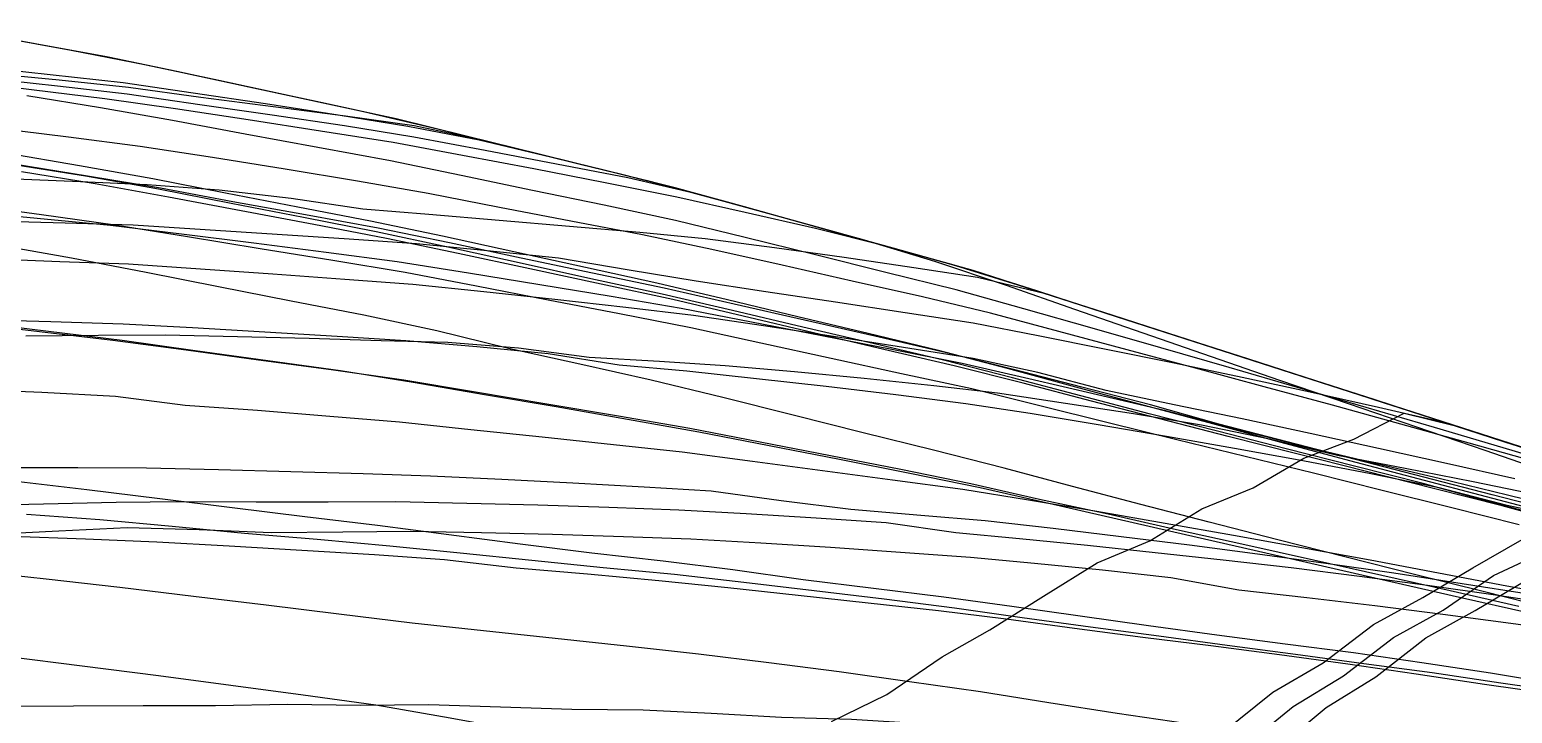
# Model space of a CAD drawing. Header units: metres. Extents: x -15 to 14.9, y 25.7 to 34.3.
# Drawn here: x 7.456 to 11.193, y 30.836 to 32.559 of the extents above; entities that cross this region are included whole.
import ezdxf

# ---------------------------------------------------------------- set-up
doc = ezdxf.new("R2010")
doc.units = ezdxf.units.M
doc.header["$MEASUREMENT"] = 0
doc.layers.add('Layer 01', color=12, linetype='Continuous', true_color=0xc80000)
doc.layers.add('Layer 02', color=192, linetype='Continuous', true_color=0x7d26cd)

msp = doc.modelspace()

# ---------------------------------------------------------------- linework, layer by layer
at = {"layer": 'Layer 01'}
for points in [[(9.4774, 30.8159, 3.0852), (9.6167, 30.8838, 3.0017), (9.7559, 30.9791, 2.9086), (9.8761, 31.0466, 2.8284), (10.0113, 31.1315, 2.7199), (10.1469, 31.2157, 2.6116), (10.2793, 31.2713, 2.5081), (10.4108, 31.3517, 2.392), (10.5397, 31.405, 2.2841), (10.6677, 31.4796, 2.1607), (10.7939, 31.5275, 2.0472), (10.9201, 31.5932, 1.9173), (11.0466, 31.5619, 1.8614), (11.1736, 31.521, 1.8126), (11.2949, 31.4819, 1.7661)], [(10.4605, 30.7867, 2.605), (10.5895, 30.8894, 2.5049), (10.7163, 30.9636, 2.4075), (10.8428, 31.0602, 2.2989), (10.9677, 31.1282, 2.194), (11.0933, 31.2033, 2.0841), (11.2177, 31.2742, 1.965)], [(10.5129, 30.7496, 2.5892), (10.6405, 30.8539, 2.4893), (10.7672, 30.9305, 2.3936), (10.8933, 31.0276, 2.285), (11.019, 31.0968, 2.1814), (11.1454, 31.1835, 2.065), (11.2714, 31.2422, 1.9536)], [(10.5973, 30.7451, 2.5463), (10.7238, 30.851, 2.4465), (10.8492, 30.9285, 2.3499), (10.9747, 31.0264, 2.2414), (11.0994, 31.0958, 2.1366), (11.2253, 31.1702, 2.0268)]]:
    msp.add_polyline3d(points, dxfattribs=at)
at = {"layer": 'Layer 02'}
for points in [[(11.3647, 31.4595, 1.7393), (11.1922, 31.515, 1.8055), (11.0197, 31.5706, 1.8717), (10.8471, 31.6262, 1.938), (10.6746, 31.6817, 2.0042), (10.5021, 31.7373, 2.0704), (10.3295, 31.7929, 2.1367), (10.157, 31.8485, 2.2029), (9.9846, 31.904, 2.2691), (9.8098, 31.9592, 2.3349), (9.6327, 32.0084, 2.3935), (9.4556, 32.0576, 2.4522), (9.2784, 32.1069, 2.5108), (9.1013, 32.1561, 2.5695), (8.9201, 32.2011, 2.6232), (8.74, 32.2456, 2.6762), (8.5599, 32.2901, 2.7292), (8.3798, 32.3346, 2.7823), (8.1958, 32.3743, 2.8296), (8.0129, 32.4137, 2.8766), (7.83, 32.4532, 2.9236), (7.6458, 32.4914, 2.9692), (7.4604, 32.5254, 3.0097), (7.2749, 32.5595, 3.0503)], [(11.3376, 31.4682, 1.7497), (11.1658, 31.5235, 1.8157), (10.9939, 31.5789, 1.8816), (10.8219, 31.6343, 1.9477), (10.6499, 31.6897, 2.0137), (10.4779, 31.7451, 2.0797), (10.3058, 31.8005, 2.1458), (10.1337, 31.856, 2.2119), (9.9615, 31.9114, 2.278), (9.7864, 31.9657, 2.3426), (9.6103, 32.0146, 2.401), (9.4341, 32.0636, 2.4593), (9.2578, 32.1126, 2.5177), (9.0829, 32.1609, 2.5752), (8.904, 32.2051, 2.6279), (8.725, 32.2493, 2.6806), (8.5458, 32.2936, 2.7334), (8.3716, 32.3364, 2.7844), (8.1902, 32.3755, 2.831), (8.0087, 32.4146, 2.8777), (7.827, 32.4538, 2.9244), (7.6539, 32.4899, 2.9674), (7.4704, 32.5236, 3.0075), (7.2867, 32.5573, 3.0477)], [(11.2972, 31.4394, 1.7973), (11.1248, 31.4984, 1.8608), (10.9524, 31.5577, 1.9241), (10.7799, 31.6164, 1.9878), (10.6075, 31.6755, 2.0513), (10.4352, 31.7349, 2.1145), (10.2629, 31.7942, 2.1778), (10.0907, 31.8542, 2.2404), (9.9185, 31.9147, 2.3026), (9.7373, 31.975, 2.3623), (9.5605, 32.0285, 2.4174), (9.3836, 32.0776, 2.476), (9.2068, 32.1267, 2.5346), (9.0235, 32.1756, 2.5927), (8.8439, 32.2199, 2.6456), (8.6642, 32.2643, 2.6985), (8.4845, 32.3088, 2.7515), (8.2979, 32.3523, 2.8034), (8.1154, 32.3916, 2.8502), (7.9329, 32.431, 2.8971), (7.7504, 32.4703, 2.944), (7.5611, 32.5069, 2.9877), (7.3762, 32.5409, 3.0281)], [(11.2029, 31.5116, 1.8014), (11.0307, 31.567, 1.8675), (10.8585, 31.6225, 1.9336), (10.6862, 31.678, 1.9997), (10.5139, 31.7335, 2.0659), (10.3416, 31.789, 2.132), (10.1692, 31.8445, 2.1982), (9.9968, 31.9001, 2.2644), (9.8299, 31.9536, 2.3282), (9.6532, 32.0027, 2.3868), (9.4764, 32.0519, 2.4453), (9.2995, 32.101, 2.5039), (9.1226, 32.1501, 2.5624), (8.9487, 32.194, 2.6147), (8.7689, 32.2385, 2.6677), (8.5891, 32.2809, 2.7221), (8.4092, 32.3155, 2.7828), (8.2335, 32.3441, 2.8369), (8.0509, 32.3724, 2.8923), (7.8683, 32.3998, 2.9484), (7.6916, 32.4253, 3.0035), (7.5083, 32.446, 3.0535), (7.3233, 32.466, 3.1046)], [(11.2142, 31.5079, 1.7971), (11.0422, 31.5633, 1.8631), (10.8701, 31.6188, 1.9292), (10.698, 31.6742, 1.9952), (10.5258, 31.7297, 2.0613), (10.3535, 31.7852, 2.1275), (10.1812, 31.8406, 2.1936), (10.0089, 31.8962, 2.2597), (9.8366, 31.9517, 2.3259), (9.6673, 31.9988, 2.3821), (9.4905, 32.0479, 2.4406), (9.3138, 32.097, 2.4991), (9.137, 32.1461, 2.5577), (8.9642, 32.1863, 2.6132), (8.7843, 32.2202, 2.6742), (8.6044, 32.2548, 2.7348), (8.4245, 32.2889, 2.7957), (8.2499, 32.3169, 2.8508), (8.0674, 32.3441, 2.907), (7.885, 32.3703, 2.964), (7.7024, 32.3972, 3.0204), (7.5263, 32.4172, 3.0691), (7.3414, 32.4373, 3.1201)], [(11.2108, 31.509, 1.7984), (11.039, 31.5644, 1.8643), (10.867, 31.6198, 1.9303), (10.695, 31.6752, 1.9964), (10.5228, 31.7306, 2.0625), (10.3507, 31.7861, 2.1286), (10.1784, 31.8416, 2.1947), (10.0061, 31.8971, 2.2608), (9.8342, 31.9524, 2.3268), (9.6648, 31.9995, 2.3829), (9.4883, 32.0485, 2.4413), (9.3118, 32.0976, 2.4998), (9.1351, 32.1467, 2.5583), (8.9635, 32.1904, 2.6104), (8.7841, 32.2347, 2.6632), (8.6046, 32.2791, 2.7161), (8.4251, 32.3167, 2.7742), (8.2521, 32.3412, 2.8312), (8.0699, 32.3651, 2.8898), (7.8877, 32.3887, 2.9487), (7.7053, 32.4138, 3.0064), (7.5307, 32.4319, 3.0562), (7.346, 32.4502, 3.1085)], [(11.3368, 31.4684, 1.75), (11.1646, 31.5239, 1.8161), (10.9924, 31.5794, 1.8822), (10.8201, 31.6349, 1.9483), (10.6478, 31.6904, 2.0145), (10.4755, 31.7459, 2.0807), (10.3031, 31.8014, 2.1468), (10.1308, 31.8569, 2.213), (9.9585, 31.9124, 2.2791), (9.7906, 31.9645, 2.3413), (9.6137, 32.0137, 2.3998), (9.4367, 32.0582, 2.462), (9.2597, 32.0989, 2.5271), (9.087, 32.1374, 2.5913), (8.907, 32.1734, 2.6508), (8.727, 32.2084, 2.7111), (8.5471, 32.2424, 2.7721), (8.372, 32.2747, 2.8316), (8.1893, 32.3035, 2.8867), (8.0066, 32.3319, 2.942), (7.8239, 32.3599, 2.9977), (7.6458, 32.3855, 3.0504), (7.4606, 32.4081, 3.0996), (7.2754, 32.4304, 3.1491)], [(11.3422, 31.4541, 1.7576), (11.1697, 31.5056, 1.8269), (10.9971, 31.5567, 1.8966), (10.8246, 31.6074, 1.9666), (10.652, 31.6577, 2.0369), (10.4795, 31.7076, 2.1075), (10.3069, 31.7573, 2.1782), (10.1344, 31.8067, 2.2492), (9.962, 31.8561, 2.3201), (9.791, 31.9036, 2.3878), (9.6138, 31.9478, 2.4503), (9.4367, 31.9917, 2.5131), (9.2595, 32.0355, 2.5759), (9.084, 32.0787, 2.6377), (8.904, 32.1168, 2.6957), (8.7239, 32.1543, 2.7541), (8.5438, 32.192, 2.8123), (8.3653, 32.2292, 2.8694), (8.1824, 32.2626, 2.9209), (7.9994, 32.2961, 2.9725), (7.8165, 32.3304, 3.0235), (7.6344, 32.3626, 3.0721), (7.4489, 32.3924, 3.1159)], [(11.2571, 31.4683, 1.8004), (11.0846, 31.5171, 1.8718), (10.9121, 31.5652, 1.9438), (10.7396, 31.6127, 2.0162), (10.5672, 31.6596, 2.089), (10.3947, 31.7062, 2.162), (10.2223, 31.7523, 2.2355), (10.0499, 31.7986, 2.3087), (9.8776, 31.8448, 2.382), (9.7065, 31.8857, 2.4476), (9.5295, 31.9258, 2.5131), (9.3524, 31.9657, 2.5789), (9.1754, 32.0055, 2.6447), (9.0004, 32.042, 2.7064), (8.8204, 32.0767, 2.7669), (8.6405, 32.1115, 2.8273), (8.4605, 32.1463, 2.8877), (8.2828, 32.1778, 2.9436), (8.1, 32.2078, 2.9978), (7.9173, 32.2371, 3.0525), (7.7346, 32.2653, 3.108), (7.5542, 32.2888, 3.1576), (7.369, 32.3113, 3.2069)], [(11.3003, 31.337, 1.8739), (11.1279, 31.3823, 1.9479), (10.9556, 31.4274, 2.0221), (10.7832, 31.4724, 2.0963), (10.6108, 31.519, 2.1694), (10.4383, 31.5663, 2.2416), (10.2658, 31.6123, 2.3147), (10.0933, 31.6588, 2.3875), (9.9209, 31.7058, 2.4599), (9.7467, 31.751, 2.5274), (9.5695, 31.7939, 2.5907), (9.3923, 31.8361, 2.6545), (9.2152, 31.8785, 2.7182), (9.0371, 31.9202, 2.7797), (8.857, 31.9597, 2.8366), (8.6769, 31.9994, 2.8933), (8.4967, 32.0387, 2.9503), (8.3154, 32.0767, 3.005), (8.1324, 32.1123, 3.055), (7.9494, 32.1477, 3.1051), (7.7665, 32.1833, 3.1552), (7.5816, 32.2166, 3.2009), (7.396, 32.2481, 3.2436)], [(11.3128, 31.323, 1.8768), (11.1404, 31.3679, 1.9511), (10.968, 31.4153, 2.0233), (10.7954, 31.4594, 2.0977), (10.6229, 31.5033, 2.1722), (10.4503, 31.5473, 2.2466), (10.2778, 31.5914, 2.3209), (10.1054, 31.6365, 2.3945), (9.933, 31.6821, 2.4678), (9.7596, 31.7262, 2.5365), (9.5824, 31.7684, 2.6004), (9.4052, 31.8099, 2.6647), (9.228, 31.8515, 2.7289), (9.0506, 31.8924, 2.7913), (8.8704, 31.9318, 2.8482), (8.6903, 31.9714, 2.905), (8.5102, 32.0112, 2.9617), (8.3296, 32.0499, 3.0164), (8.1466, 32.0857, 3.0663), (7.9637, 32.1215, 3.1162), (7.7807, 32.1573, 3.1661), (7.5968, 32.1898, 3.2128), (7.4112, 32.22, 3.2563)], [(11.3149, 31.3427, 1.8603), (11.1426, 31.3874, 1.9348), (10.9703, 31.4315, 2.0096), (10.7979, 31.476, 2.0842), (10.6256, 31.5205, 2.1588), (10.4533, 31.5652, 2.2333), (10.2809, 31.6137, 2.3049), (10.1084, 31.6582, 2.3789), (9.936, 31.7032, 2.4526), (9.7635, 31.7462, 2.5218), (9.5863, 31.7871, 2.5865), (9.4091, 31.8276, 2.6514), (9.2319, 31.8678, 2.7165), (9.0551, 31.9079, 2.7793), (8.875, 31.9457, 2.8373), (8.6948, 31.9836, 2.8952), (8.5147, 32.0218, 2.9529), (8.3346, 32.0588, 3.0088), (8.1516, 32.0931, 3.0596), (7.9686, 32.1259, 3.1114), (7.7856, 32.1599, 3.1624), (7.6021, 32.1906, 3.2105), (7.4165, 32.2203, 3.2544)], [(11.2131, 31.5083, 1.7975), (11.0422, 31.5633, 1.8631), (10.8712, 31.6184, 1.9287), (10.7002, 31.6735, 1.9944), (10.5292, 31.7286, 2.06), (10.3582, 31.7836, 2.1257), (10.1872, 31.8387, 2.1913), (10.0162, 31.8938, 2.257), (9.845, 31.9351, 2.3334), (9.6848, 31.959, 2.4031), (9.5093, 31.985, 2.4787), (9.3339, 32.0093, 2.5555), (9.1588, 32.0321, 2.6333), (8.9943, 32.0479, 2.7048), (8.8168, 32.0634, 2.7788), (8.6394, 32.0785, 2.8531), (8.4619, 32.0939, 2.9273), (8.2962, 32.1067, 2.9926), (8.1156, 32.1341, 3.0478), (7.934, 32.1549, 3.1067), (7.7523, 32.1681, 3.1704), (7.5842, 32.1756, 3.2261), (7.4002, 32.1832, 3.2835)], [(11.3397, 31.3126, 1.8677), (11.1674, 31.359, 1.9409), (10.9948, 31.4031, 2.0152), (10.8223, 31.4469, 2.0897), (10.6497, 31.4905, 2.1644), (10.4772, 31.5343, 2.2389), (10.3047, 31.5785, 2.3131), (10.1322, 31.6231, 2.3871), (9.9598, 31.6681, 2.4608), (9.7862, 31.7123, 2.5318), (9.609, 31.7533, 2.5964), (9.4318, 31.7953, 2.6604), (9.2547, 31.8375, 2.7242), (9.0769, 31.8793, 2.7877), (8.8967, 31.9178, 2.8452), (8.7166, 31.9564, 2.9026), (8.5364, 31.9951, 2.96), (8.3553, 32.0334, 3.0167), (8.1723, 32.0681, 3.0673), (7.9893, 32.1028, 3.1179), (7.8063, 32.1375, 3.1685), (7.6215, 32.1708, 3.2165), (7.4359, 32.2014, 3.2598)], [(11.3526, 31.3443, 1.8353), (11.1805, 31.3862, 1.9117), (11.0084, 31.4279, 1.9884), (10.8363, 31.4689, 2.0654), (10.6643, 31.5096, 2.1428), (10.4921, 31.5531, 2.2181), (10.3197, 31.5984, 2.2915), (10.1473, 31.639, 2.3681), (9.9749, 31.6794, 2.4446), (9.8065, 31.7178, 2.5179), (9.6295, 31.7531, 2.586), (9.4524, 31.788, 2.6544), (9.2754, 31.8225, 2.7231), (9.0984, 31.8567, 2.792), (8.9222, 31.8867, 2.8534), (8.7422, 31.9165, 2.9164), (8.5622, 31.9457, 2.9798), (8.3823, 31.9744, 3.0434), (8.2039, 31.998, 3.0994), (8.0212, 32.0214, 3.1571), (7.8386, 32.0443, 3.2151), (7.6603, 32.0655, 3.2705), (7.4752, 32.0835, 3.3217), (7.29, 32.1008, 3.3733)], [(11.2099, 31.3111, 1.9461), (11.0374, 31.355, 2.0206), (10.8649, 31.3983, 2.0954), (10.6923, 31.4413, 2.1705), (10.5198, 31.484, 2.2457), (10.3473, 31.526, 2.3213), (10.1748, 31.5685, 2.3966), (10.0024, 31.6115, 2.4715), (9.8308, 31.654, 2.5461), (9.6537, 31.6922, 2.6124), (9.4765, 31.7307, 2.6786), (9.2994, 31.7694, 2.7447), (9.1222, 31.8079, 2.8108), (8.943, 31.8432, 2.8716), (8.7628, 31.878, 2.9315), (8.5827, 31.9129, 2.9913), (8.4026, 31.947, 3.0516), (8.2203, 31.9775, 3.1059), (8.0373, 32.0074, 3.1596), (7.8544, 32.0373, 3.2132), (7.6714, 32.0667, 3.266), (7.4859, 32.0924, 3.3124), (7.3003, 32.1179, 3.3589)], [(11.1989, 31.5128, 1.8029), (11.0274, 31.5677, 1.8691), (10.8555, 31.6075, 1.9471), (10.6837, 31.6458, 2.026), (10.512, 31.6828, 2.106), (10.3404, 31.7185, 2.1869), (10.169, 31.7533, 2.2684), (9.9976, 31.7877, 2.3502), (9.8342, 31.8196, 2.4288), (9.6629, 31.8458, 2.5019), (9.4872, 31.8725, 2.5771), (9.3114, 31.8991, 2.6523), (9.1357, 31.9256, 2.7276), (8.9676, 31.9536, 2.7901), (8.7887, 31.9836, 2.8524), (8.6097, 32.0023, 2.922), (8.4308, 32.02, 2.9923), (8.2613, 32.0318, 3.0551), (8.0798, 32.0433, 3.1198), (7.8983, 32.0552, 3.1843), (7.7169, 32.0665, 3.2492), (7.5457, 32.0715, 3.3054), (7.3619, 32.077, 3.3641)], [(11.2919, 31.1001, 2.0257), (11.1194, 31.1437, 2.1004), (10.9468, 31.1866, 2.1754), (10.7743, 31.2299, 2.2503), (10.6018, 31.2738, 2.3248), (10.4293, 31.3179, 2.3992), (10.2569, 31.3626, 2.4732), (10.0845, 31.408, 2.5469), (9.9122, 31.4544, 2.62), (9.7342, 31.5, 2.6889), (9.5573, 31.5437, 2.7523), (9.3803, 31.5879, 2.8155), (9.2034, 31.6322, 2.8785), (9.0228, 31.6762, 2.9398), (8.8428, 31.716, 2.997), (8.6628, 31.7556, 3.0543), (8.4828, 31.8004, 3.1084), (8.2985, 31.8396, 3.1627), (8.1155, 31.8753, 3.2127), (7.9325, 31.9112, 3.2625), (7.7496, 31.9475, 3.3121), (7.5615, 31.9833, 3.3563), (7.376, 32.0161, 3.3981)], [(11.1991, 31.4274, 1.8684), (11.0274, 31.4662, 1.947), (10.8557, 31.5036, 2.0266), (10.6839, 31.5413, 2.1061), (10.5123, 31.5782, 2.1861), (10.3406, 31.6143, 2.2667), (10.1691, 31.6503, 2.3474), (9.9973, 31.6953, 2.4212), (9.8342, 31.7304, 2.4957), (9.6589, 31.7586, 2.5675), (9.4823, 31.7865, 2.6401), (9.3058, 31.8133, 2.7134), (9.1294, 31.8391, 2.7873), (8.9591, 31.859, 2.8542), (8.78, 31.8792, 2.9229), (8.6009, 31.8983, 2.9923), (8.4219, 31.9169, 3.062), (8.2505, 31.9297, 3.1244), (8.0687, 31.9435, 3.1878), (7.8872, 31.9556, 3.2522), (7.7056, 31.9681, 3.3164), (7.5321, 31.9745, 3.3718), (7.3481, 31.9815, 3.4296)], [(11.2093, 31.1054, 2.0695), (11.0368, 31.1448, 2.1464), (10.8642, 31.1836, 2.2236), (10.6916, 31.2226, 2.3007), (10.5191, 31.2608, 2.3782), (10.3466, 31.2992, 2.4556), (10.1741, 31.338, 2.5327), (10.0016, 31.3757, 2.6105), (9.8287, 31.4152, 2.6871), (9.6515, 31.451, 2.7547), (9.4744, 31.4856, 2.8229), (9.2972, 31.5201, 2.8913), (9.12, 31.5545, 2.9596), (8.94, 31.5852, 3.023), (8.7598, 31.6154, 3.0853), (8.5797, 31.6457, 3.1475), (8.3996, 31.6763, 3.2096), (8.2163, 31.7018, 3.2667), (8.0333, 31.7266, 3.3229), (7.8504, 31.7514, 3.3791), (7.6662, 31.7761, 3.4344), (7.4807, 31.7978, 3.4827), (7.2951, 31.8197, 3.531)], [(11.2323, 31.0896, 2.0648), (11.0597, 31.1287, 2.1418), (10.8871, 31.1679, 2.2188), (10.7146, 31.2074, 2.2957), (10.542, 31.2465, 2.3727), (10.3695, 31.2859, 2.4496), (10.197, 31.3258, 2.5261), (10.0246, 31.3649, 2.6031), (9.8522, 31.4046, 2.6798), (9.6747, 31.4411, 2.7486), (9.4975, 31.4757, 2.8168), (9.3203, 31.5102, 2.8851), (9.1431, 31.5448, 2.9534), (8.9631, 31.5773, 3.0171), (8.783, 31.6087, 3.0788), (8.6028, 31.6395, 3.1408), (8.4227, 31.6705, 3.2026), (8.2394, 31.6993, 3.2592), (8.0564, 31.7249, 3.315), (7.8735, 31.7504, 3.3709), (7.6892, 31.7764, 3.4268), (7.5036, 31.7989, 3.4748), (7.3181, 31.8215, 3.5227)], [(11.3517, 31.3238, 1.8516), (11.1802, 31.36, 1.932), (11.0086, 31.4046, 2.006), (10.8367, 31.4402, 2.0855), (10.6647, 31.4727, 2.1668), (10.4929, 31.5038, 2.249), (10.3212, 31.5339, 2.3318), (10.1495, 31.5632, 2.415), (9.978, 31.5917, 2.4987), (9.8155, 31.6164, 2.5778), (9.6396, 31.6387, 2.6537), (9.4638, 31.6599, 2.7303), (9.288, 31.6798, 2.8076), (9.1124, 31.6989, 2.8853), (8.9417, 31.714, 2.9545), (8.7629, 31.7424, 3.0179), (8.5836, 31.7597, 3.0865), (8.4042, 31.7752, 3.1561), (8.2311, 31.7857, 3.2174), (8.049, 31.7974, 3.2801), (7.867, 31.8083, 3.3432), (7.6916, 31.8175, 3.4047), (7.51, 31.823, 3.4602), (7.3256, 31.8279, 3.5169)], [(11.2656, 31.3846, 1.8592), (11.0943, 31.4201, 1.9402), (10.9231, 31.4537, 2.0224), (10.7521, 31.4859, 2.1056), (10.581, 31.5276, 2.1816), (10.4095, 31.5625, 2.2611), (10.2379, 31.5908, 2.3449), (10.0666, 31.6175, 2.4296), (9.8953, 31.6434, 2.5148), (9.7347, 31.6618, 2.5903), (9.5593, 31.6802, 2.6684), (9.3841, 31.6969, 2.7474), (9.2091, 31.7121, 2.8274), (9.0438, 31.7227, 2.9025), (8.866, 31.7334, 2.9766), (8.6881, 31.7568, 3.0428), (8.5098, 31.7709, 3.1126), (8.3425, 31.7752, 3.1808), (8.1611, 31.7809, 3.2464), (7.9799, 31.7856, 3.3124), (7.7987, 31.7893, 3.3789), (7.6297, 31.7888, 3.4395), (7.4463, 31.787, 3.4994)], [(11.3518, 31.1255, 1.9786), (11.1796, 31.1572, 2.0594), (11.0072, 31.1899, 2.1397), (10.8348, 31.222, 2.2202), (10.6624, 31.2534, 2.3011), (10.4901, 31.2843, 2.3823), (10.3178, 31.3148, 2.4637), (10.1455, 31.3448, 2.5453), (9.9733, 31.374, 2.6274), (9.8081, 31.4004, 2.7048), (9.6313, 31.4243, 2.7784), (9.4546, 31.4475, 2.8524), (9.2778, 31.4711, 2.9262), (9.1011, 31.4943, 3.0001), (8.9276, 31.513, 3.0659), (8.748, 31.532, 3.1338), (8.5684, 31.5505, 3.202), (8.3887, 31.5702, 3.2695), (8.213, 31.5846, 3.3289), (8.0306, 31.5997, 3.39), (7.8484, 31.6126, 3.4521), (7.6722, 31.6349, 3.506), (7.487, 31.6448, 3.559), (7.3019, 31.6522, 3.6131)], [(11.2385, 31.1356, 2.0374), (11.0665, 31.1631, 2.1201), (10.8946, 31.1893, 2.2035), (10.7227, 31.2141, 2.2876), (10.551, 31.2376, 2.3723), (10.3792, 31.2601, 2.4575), (10.2076, 31.2816, 2.5432), (10.0361, 31.3022, 2.6293), (9.8648, 31.3218, 2.7158), (9.702, 31.3346, 2.7907), (9.5261, 31.3498, 2.8685), (9.35, 31.3721, 2.9425), (9.1737, 31.3959, 3.0151), (9.0049, 31.4065, 3.0851), (8.8255, 31.4165, 3.1555), (8.6462, 31.4258, 3.2262), (8.4669, 31.4344, 3.2971), (8.2965, 31.4399, 3.3614), (8.1145, 31.4448, 3.4254), (7.9325, 31.4498, 3.4893), (7.7505, 31.4543, 3.5534), (7.5779, 31.4551, 3.6096), (7.3935, 31.4554, 3.6664)], [(11.3102, 30.9094, 2.1081), (11.1377, 30.9374, 2.1899), (10.9653, 30.9634, 2.2726), (10.7929, 30.9885, 2.3556), (10.6206, 31.0109, 2.4397), (10.4483, 31.0334, 2.5238), (10.276, 31.0571, 2.6073), (10.1038, 31.0812, 2.6906), (9.9315, 31.1059, 2.7738), (9.76, 31.1291, 2.8516), (9.5829, 31.1511, 2.9252), (9.4059, 31.1731, 2.9989), (9.2288, 31.1977, 3.0715), (9.0527, 31.2197, 3.1425), (8.8727, 31.2403, 3.2089), (8.6926, 31.2629, 3.2744), (8.5125, 31.2863, 3.3396), (8.3329, 31.3095, 3.4022), (8.1499, 31.3315, 3.4594), (7.9669, 31.3541, 3.5164), (7.784, 31.3773, 3.5732), (7.6005, 31.3997, 3.6255), (7.4149, 31.4217, 3.6737)], [(11.3228, 31.1082, 2.004), (11.151, 31.1343, 2.0875), (10.9792, 31.1587, 2.1717), (10.8076, 31.1815, 2.2567), (10.636, 31.2028, 2.3424), (10.4646, 31.2227, 2.4288), (10.2933, 31.2413, 2.5158), (10.1222, 31.259, 2.6032), (9.9512, 31.2759, 2.6909), (9.7908, 31.2916, 2.7699), (9.6149, 31.3161, 2.8419), (9.4385, 31.3281, 2.9194), (9.2622, 31.3392, 2.9972), (9.0927, 31.3484, 3.0727), (8.916, 31.3549, 3.1434), (8.7371, 31.3608, 3.2153), (8.5582, 31.3656, 3.2877), (8.3795, 31.3697, 3.3603), (8.2082, 31.369, 3.4228), (8.0268, 31.3686, 3.4887), (7.8453, 31.3692, 3.5543), (7.6746, 31.3676, 3.616), (7.4907, 31.3638, 3.6743), (7.3069, 31.3591, 3.7329)], [(11.3361, 30.8877, 2.103), (11.1638, 30.9128, 2.186), (10.9914, 30.9383, 2.2689), (10.8191, 30.9612, 2.3527), (10.6468, 30.9843, 2.4365), (10.4745, 31.0074, 2.5203), (10.3022, 31.0305, 2.6041), (10.1299, 31.0538, 2.6878), (9.9577, 31.0773, 2.7714), (9.7873, 31.1015, 2.8503), (9.6103, 31.1239, 2.9237), (9.4333, 31.1449, 2.9978), (9.2563, 31.1657, 3.0718), (9.0814, 31.1861, 3.1445), (8.9015, 31.2031, 3.2123), (8.7215, 31.2214, 3.2796), (8.5416, 31.2399, 3.3467), (8.3636, 31.2581, 3.4123), (8.1807, 31.2743, 3.4719), (7.9979, 31.2898, 3.5318), (7.8151, 31.307, 3.591), (7.6335, 31.3242, 3.6464), (7.4479, 31.3377, 3.6976)], [(11.3614, 31.0393, 2.0181), (11.1897, 31.063, 2.1027), (11.0181, 31.0858, 2.1877), (10.8466, 31.1073, 2.2733), (10.6751, 31.1276, 2.3595), (10.5038, 31.1466, 2.4463), (10.3324, 31.1782, 2.5266), (10.1605, 31.1971, 2.6119), (9.9887, 31.2139, 2.6981), (9.8278, 31.2289, 2.7786), (9.6514, 31.2421, 2.8556), (9.475, 31.2542, 2.933), (9.2988, 31.2652, 3.0108), (9.1226, 31.2754, 3.0889), (8.9529, 31.2812, 3.1586), (8.774, 31.2867, 3.2307), (8.5952, 31.291, 3.3032), (8.4166, 31.2943, 3.3761), (8.2459, 31.2931, 3.4405), (8.0648, 31.2913, 3.5069), (7.8837, 31.2991, 3.5694), (7.7022, 31.3038, 3.6317), (7.5297, 31.2952, 3.6865), (7.3459, 31.286, 3.7444)], [(11.2954, 30.8847, 2.1263), (11.1231, 30.909, 2.2096), (10.9507, 30.9348, 2.2924), (10.7783, 30.96, 2.3753), (10.6059, 30.9836, 2.459), (10.4336, 31.0069, 2.5427), (10.2615, 31.0273, 2.6275), (10.0893, 31.0502, 2.7114), (9.917, 31.0735, 2.7951), (9.7468, 31.0944, 2.8721), (9.5699, 31.1142, 2.9466), (9.393, 31.1336, 3.0213), (9.216, 31.1528, 3.096), (9.0416, 31.1706, 3.1675), (8.8618, 31.187, 3.2355), (8.682, 31.2025, 3.3038), (8.502, 31.2231, 3.3698), (8.325, 31.2358, 3.4343), (8.1422, 31.247, 3.495), (7.9594, 31.2575, 3.5559), (7.7766, 31.2675, 3.617), (7.5969, 31.2755, 3.6726), (7.4116, 31.2822, 3.7259)], [(11.2321, 30.6739, 2.2355), (11.0596, 30.7006, 2.3177), (10.887, 30.728, 2.3997), (10.7144, 30.7553, 2.4816), (10.5419, 30.7834, 2.5633), (10.3695, 30.8106, 2.6452), (10.1971, 30.8363, 2.7276), (10.0248, 30.8629, 2.8097), (9.8525, 30.8906, 2.8914), (9.6736, 30.9157, 2.9658), (9.4965, 30.9408, 3.0381), (9.3193, 30.964, 3.111), (9.1422, 30.9852, 3.1845), (8.9607, 31.0053, 3.2537), (8.7806, 31.0247, 3.3202), (8.6004, 31.0441, 3.3866), (8.4203, 31.0639, 3.4529), (8.2353, 31.0865, 3.5129), (8.0523, 31.1087, 3.5702), (7.8694, 31.1309, 3.6275), (7.6834, 31.1536, 3.6852), (7.4979, 31.1741, 3.7342), (7.3124, 31.1945, 3.7832)], [(11.3277, 30.331, 2.263), (11.1556, 30.3565, 2.3465), (10.9835, 30.382, 2.4301), (10.8115, 30.4082, 2.5135), (10.6395, 30.4352, 2.5968), (10.4676, 30.4632, 2.6799), (10.2954, 30.5021, 2.7604), (10.1232, 30.5309, 2.8424), (9.9511, 30.5611, 2.9239), (9.7682, 30.5934, 3.0059), (9.5916, 30.6249, 3.077), (9.4151, 30.6576, 3.1479), (9.2387, 30.6915, 3.2183), (9.0544, 30.7265, 3.2902), (8.875, 30.7591, 3.3535), (8.6957, 30.7916, 3.4169), (8.5163, 30.8241, 3.4803), (8.3285, 30.8571, 3.5443), (8.1459, 30.882, 3.6014), (7.9632, 30.9064, 3.6587), (7.7806, 30.931, 3.716), (7.5883, 30.9555, 3.7713), (7.4031, 30.9788, 3.8202)], [(11.2479, 30.6959, 2.2203), (11.0757, 30.7108, 2.306), (10.9036, 30.7247, 2.392), (10.7312, 30.7425, 2.4768), (10.5589, 30.7598, 2.5619), (10.3865, 30.7763, 2.6471), (10.2145, 30.7878, 2.7338), (10.0426, 30.7975, 2.821), (9.8708, 30.8058, 2.9085), (9.7035, 30.8095, 2.9858), (9.5275, 30.8205, 3.062), (9.3511, 30.8262, 3.1388), (9.174, 30.836, 3.2149), (9.0022, 30.8444, 3.2846), (8.8225, 30.846, 3.3549), (8.6426, 30.8523, 3.4243), (8.4627, 30.858, 3.4938), (8.2895, 30.8561, 3.5579), (8.1069, 30.8585, 3.62), (7.9246, 30.855, 3.6834), (7.7421, 30.8556, 3.7459), (7.5665, 30.8545, 3.8), (7.3813, 30.8536, 3.8543)]]:
    msp.add_polyline3d(points, dxfattribs=at)

doc.saveas('drawing.dxf')
